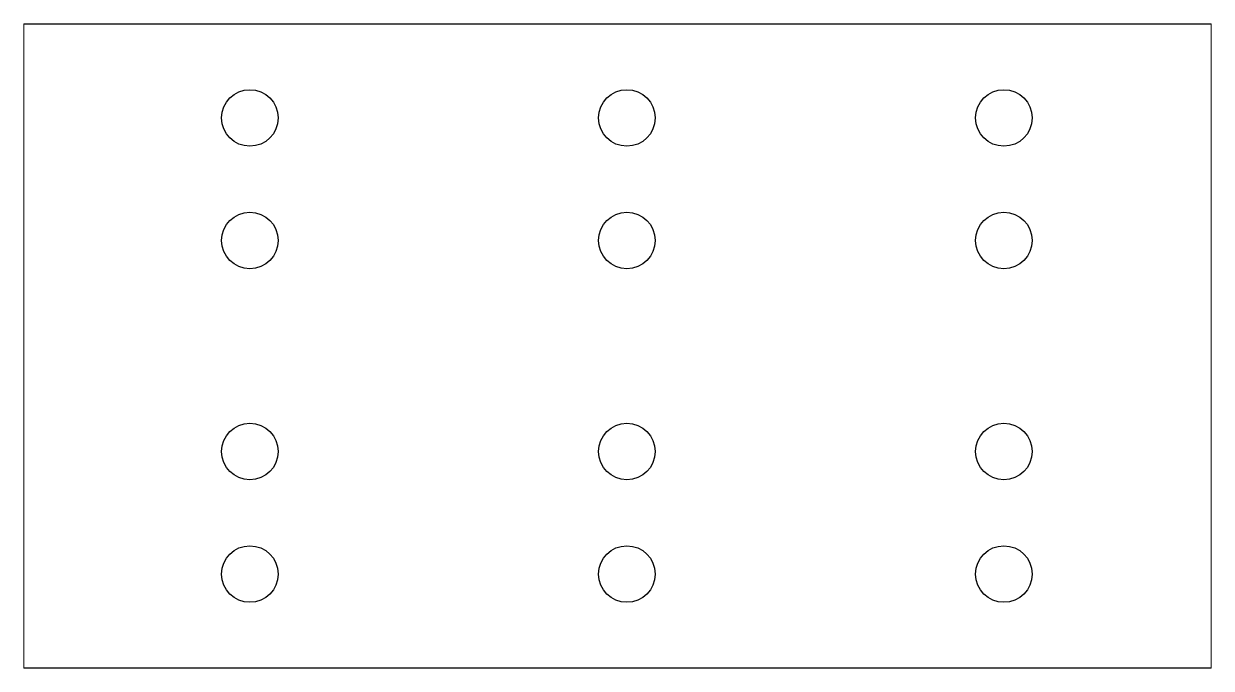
# Paper-space layout 'Layout1' of a CAD drawing. Header units: millimetres. Extents: x 0 to 257, y 28 to 167.
# The model-space entities are those that its viewports show. They can reach past a viewport. Long polylines and large blocks are cut down to what shows.
import ezdxf

# ---------------------------------------------------------------- set-up
doc = ezdxf.new("R2010")
doc.units = ezdxf.units.MM
doc.header["$LTSCALE"] = 10
doc.layers.add('BOLTS', color=6, linetype='Continuous')
doc.layers.add('MEMBERS', color=5, linetype='Continuous')

msp = doc.modelspace()

# ---------------------------------------------------------------- linework, layer by layer
at = {"layer": 'BOLTS', "color": 5, "linetype": 'Continuous'}
for centre in [(120, 121), (320, 121), (520, 121), (120, 56), (320, 56), (520, 56), (120, -56), (320, -56), (520, -56), (120, -121), (320, -121), (520, -121)]:
    msp.add_circle(centre, 15, dxfattribs=at)
at = {"layer": 'MEMBERS', "color": 3, "linetype": 'Continuous'}
for p, q in [((0, -171), (0, 171)), ((0, 171), (630, 171)), ((630, 171), (630, -171)), ((630, -171), (0, -171))]:
    msp.add_line(p, q, dxfattribs=at)

psp = doc.layouts.get("Layout1")

# ---------------------------------------------------------------- viewports
at = {"layer": '0'}
psp.add_viewport(center=(128.5, 97.5), size=(257, 139.5143), view_center_point=(315, 0), view_height=342, dxfattribs=at)

doc.saveas('drawing.dxf')
